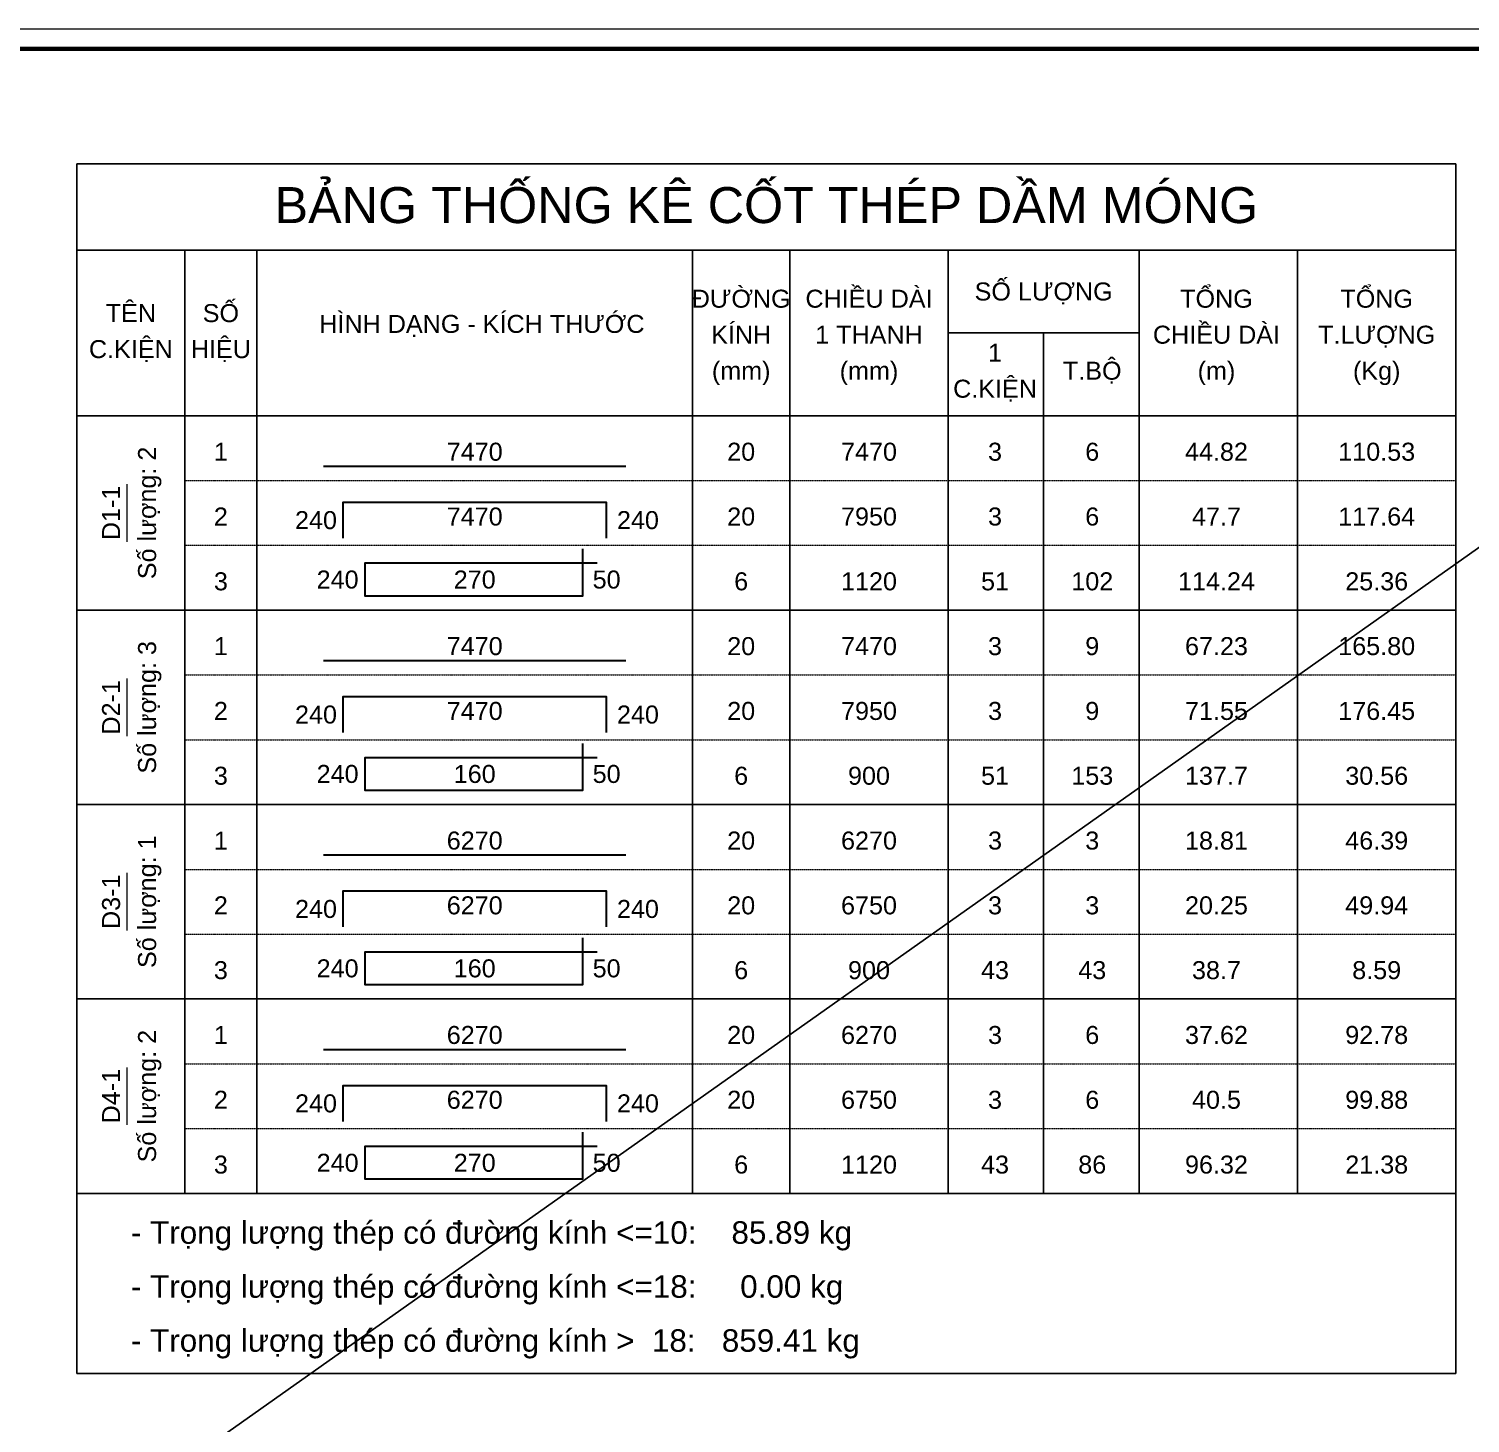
# Model space of a CAD drawing. Header units: millimetres. Extents: x -211129 to 461116, y -574633 to 115.
# Drawn here: x 336757 to 346764, y -541373 to -531691 of the extents above; entities that cross this region are included whole.
import ezdxf
from ezdxf.enums import TextEntityAlignment as Align

# ---------------------------------------------------------------- set-up
doc = ezdxf.new("R2010")
doc.units = ezdxf.units.MM
doc.header["$MEASUREMENT"] = 0
doc.linetypes.add('HIDDEN', pattern=[0.375, 0.25, -0.125])
doc.layers.get('Defpoints').update_dxf_attribs({"color": 1})
doc.layers.add('KCS_Plotter', color=11, linetype='Continuous', plot=False)
for name, color, linetype, lineweight in [('Khungten_LCDI', 7, 'Continuous', 5), ('LC MANH DUT', 35, 'HIDDEN', 5), ('LC Net dam 1', 30, 'Continuous', 30), ('LC Net thay', 63, 'Continuous', 25), ('LC Text1', 3, 'Continuous', 20)]:
    doc.layers.add(name, color=color, linetype=linetype, lineweight=lineweight)
doc.styles.add('Hoa', font='micross.ttf')
doc.styles.add('Khungten', font='VHAVAN.TTF', dxfattribs={"width": 0.9, "height": 5000})
doc.styles.add('LC 1', font='VHAVANB.TTF')
doc.styles.add('Thuong', font='micross.ttf')
doc.styles.add('Title', font='VHBLACK.TTF', dxfattribs={"width": 0.8})

# ---------------------------------------------------------------- blocks, each defined once
blk = doc.blocks.new('lcdi fix')
at = {"layer": 'Defpoints', "lineweight": 0}
blk.add_lwpolyline([(-1200, -14850), (-1200, 14850), (40800, 14850), (40800, -14850)], close=True, dxfattribs=at)
at = {"layer": 'Khungten_LCDI', "color": 5, "lineweight": 60}
blk.add_lwpolyline([(0, -14650), (0, 14650), (40600, 14650), (40600, -14650)], close=True, dxfattribs=at)
at = {"color": 7, "style": 'Khungten', "width": 0.8}
for tag, p in [('REVISION', (39499, -10746)), ('NGAYHT', (39546, -11609))]:
    blk.add_attdef(tag, text='', height=200, dxfattribs=at).set_placement(p, align=Align.CENTER)
at = {"layer": 'LC Text1', "color": 3, "style": 'LC 1', "width": 1.834006}
for tag, p, p2 in [('TENBANVE1', (36913, -8886), (40339, -8886)), ('TENBANVE2', (36913, -9562), (40339, -9562))]:
    blk.add_attdef(tag, text='', height=250, dxfattribs=at).set_placement(p, p2, align=Align.FIT)
at = {"layer": 'LC Text1', "style": 'Title', "width": 0.7}
blk.add_attdef('SOBANVE', text='', height=250, dxfattribs=at).set_placement((39562, -13896), align=Align.CENTER)

msp = doc.modelspace()

# ---------------------------------------------------------------- linework, layer by layer
at = {"layer": 'KCS_Plotter', "ltscale": 250}
msp.add_line((322516.3, -552481.2), (351916.3, -531691.2), dxfattribs=at)
at = {"layer": 'LC MANH DUT'}
for p, q in [((337840.2, -534827.7), (346665.2, -534827.7)), ((337840.2, -535277.7), (346665.2, -535277.7)), ((337840.2, -535727.7), (346665.2, -535727.7)), ((337840.2, -536177.7), (346665.2, -536177.7)), ((337840.2, -536627.7), (346665.2, -536627.7)), ((337840.2, -537077.7), (346665.2, -537077.7)), ((337840.2, -537527.7), (346665.2, -537527.7)), ((337840.2, -537977.7), (346665.2, -537977.7)), ((337840.2, -538427.7), (346665.2, -538427.7)), ((337840.2, -538877.7), (346665.2, -538877.7)), ((337840.2, -539327.7), (346665.2, -539327.7)), ((337840.2, -539777.7), (346665.2, -539777.7))]:
    msp.add_line(p, q, dxfattribs=at)
at = {"layer": 'LC Net dam 1'}
for points in [[(338802.7, -534727.7), (340902.7, -534727.7)], [(338940.2, -535227.7), (338940.2, -534977.7), (340765.2, -534977.7), (340765.2, -535227.7)], [(340702.7, -535402.7), (339090.2, -535402.7), (339090.2, -535627.7), (340602.7, -535627.7), (340602.7, -535302.7)], [(338802.7, -536077.7), (340902.7, -536077.7)], [(338940.2, -536577.7), (338940.2, -536327.7), (340765.2, -536327.7), (340765.2, -536577.7)], [(340702.7, -536752.7), (339090.2, -536752.7), (339090.2, -536977.7), (340602.7, -536977.7), (340602.7, -536652.7)], [(338802.7, -537427.7), (340902.7, -537427.7)], [(338940.2, -537927.7), (338940.2, -537677.7), (340765.2, -537677.7), (340765.2, -537927.7)], [(340702.7, -538102.7), (339090.2, -538102.7), (339090.2, -538327.7), (340602.7, -538327.7), (340602.7, -538002.7)], [(338802.7, -538777.7), (340902.7, -538777.7)], [(338940.2, -539277.7), (338940.2, -539027.7), (340765.2, -539027.7), (340765.2, -539277.7)], [(340702.7, -539452.7), (339090.2, -539452.7), (339090.2, -539677.7), (340602.7, -539677.7), (340602.7, -539352.7)]]:
    msp.add_lwpolyline(points, dxfattribs=at)
at = {"layer": 'LC Net thay'}
for p, q in [((337090.2, -532627.7), (346665.2, -532627.7)), ((337090.2, -532627.7), (337090.2, -541027.7)), ((346665.2, -532627.7), (346665.2, -541027.7)), ((337090.2, -533227.7), (346665.2, -533227.7)), ((337840.2, -533227.7), (337840.2, -539777.7)), ((338340.2, -533227.7), (338340.2, -539777.7)), ((341365.2, -533227.7), (341365.2, -539777.7)), ((342040.2, -533227.7), (342040.2, -539777.7)), ((343140.2, -533227.7), (343140.2, -539777.7)), ((344465.2, -533227.7), (344465.2, -539777.7)), ((345565.2, -533227.7), (345565.2, -539777.7)), ((343140.2, -533802.7), (344465.2, -533802.7)), ((343802.7, -533802.7), (343802.7, -539777.7)), ((337090.2, -534377.7), (346665.2, -534377.7)), ((337090.2, -535727.7), (346665.2, -535727.7)), ((337090.2, -537077.7), (346665.2, -537077.7)), ((337090.2, -538427.7), (346665.2, -538427.7)), ((337090.2, -539777.7), (346665.2, -539777.7)), ((337090.2, -539777.7), (346665.2, -539777.7)), ((337090.2, -541027.7), (346665.2, -541027.7))]:
    msp.add_line(p, q, dxfattribs=at)
at = {"layer": 'LC Text1'}
for p, q in [((337440.2, -535252.7), (337440.2, -534852.7)), ((337440.2, -536602.7), (337440.2, -536202.7)), ((337440.2, -537952.7), (337440.2, -537552.7)), ((337440.2, -539302.7), (337440.2, -538902.7))]:
    msp.add_line(p, q, dxfattribs=at)

# ---------------------------------------------------------------- block references
at = {"layer": 'LC Net thay', "xscale": 0.7, "yscale": 0.7, "zscale": 0.7}
msp.add_blockref('lcdi fix', (323356.3, -542086.2), dxfattribs=at)

# ---------------------------------------------------------------- texts
at = {"layer": 'LC Text1', "color": 4, "style": 'Hoa'}
msp.add_text('BẢNG THỐNG KÊ CỐT THÉP DẦM MÓNG', height=250, dxfattribs=at).set_placement((341877.7, -533040.2), align=Align.CENTER)
at = {"layer": 'LC Text1'}
for s, style, p in [('ĐƯỜNG', 'Hoa', (341702.7, -533627.7)), ('CHIỀU DÀI', 'Hoa', (342590.2, -533627.7)), ('SỐ LƯỢNG', 'Hoa', (343802.7, -533577.7)), ('TỔNG', 'Hoa', (345002.7, -533627.7)), ('TỔNG', 'Hoa', (346115.2, -533627.7)), ('TÊN', 'Hoa', (337465.2, -533727.7)), ('SỐ', 'Hoa', (338090.2, -533727.7)), ('HÌNH DẠNG - KÍCH THƯỚC', 'Hoa', (339902.7, -533802.7)), ('KÍNH', 'Hoa', (341702.7, -533877.7)), ('1 THANH', 'Hoa', (342590.2, -533877.7)), ('CHIỀU DÀI', 'Hoa', (345002.7, -533877.7)), ('T.LƯỢNG', 'Hoa', (346115.2, -533877.7)), ('C.KIỆN', 'Hoa', (337465.2, -533977.7)), ('HIỆU', 'Hoa', (338090.2, -533977.7)), ('1', 'Hoa', (343465.2, -534002.7)), ('T.BỘ', 'Hoa', (344140.2, -534127.7)), ('(mm)', 'Thuong', (341702.7, -534127.7)), ('(mm)', 'Thuong', (342590.2, -534127.7)), ('(m)', 'Thuong', (345002.7, -534127.7)), ('(Kg)', 'Thuong', (346115.2, -534127.7)), ('C.KIỆN', 'Hoa', (343465.2, -534252.7))]:
    msp.add_text(s, height=125, dxfattribs=dict(at, style=style)).set_placement(p, align=Align.CENTER)
at = {"layer": 'LC Text1', "style": 'Hoa'}
for s, p in [('1', (338090.2, -534727.7)), ('7470', (339852.7, -534727.7)), ('20', (341702.7, -534727.7)), ('7470', (342590.2, -534727.7)), ('3', (343465.2, -534727.7)), ('6', (344140.2, -534727.7)), ('44.82', (345002.7, -534727.7)), ('110.53', (346115.2, -534727.7)), ('2', (338090.2, -535177.7)), ('7470', (339852.7, -535177.7)), ('20', (341702.7, -535177.7)), ('3', (338090.2, -535627.7)), ('270', (339852.7, -535615.2)), ('6', (341702.7, -535627.7)), ('1', (338090.2, -536077.7)), ('7470', (339852.7, -536077.7)), ('20', (341702.7, -536077.7)), ('7470', (342590.2, -536077.7)), ('3', (343465.2, -536077.7)), ('9', (344140.2, -536077.7)), ('67.23', (345002.7, -536077.7)), ('165.80', (346115.2, -536077.7)), ('2', (338090.2, -536527.7)), ('7470', (339852.7, -536527.7)), ('20', (341702.7, -536527.7)), ('3', (338090.2, -536977.7)), ('160', (339852.7, -536965.2)), ('6', (341702.7, -536977.7)), ('1', (338090.2, -537427.7)), ('6270', (339852.7, -537427.7)), ('20', (341702.7, -537427.7)), ('6270', (342590.2, -537427.7)), ('3', (343465.2, -537427.7)), ('3', (344140.2, -537427.7)), ('18.81', (345002.7, -537427.7)), ('46.39', (346115.2, -537427.7)), ('2', (338090.2, -537877.7)), ('6270', (339852.7, -537877.7)), ('20', (341702.7, -537877.7)), ('3', (338090.2, -538327.7)), ('160', (339852.7, -538315.2)), ('6', (341702.7, -538327.7)), ('1', (338090.2, -538777.7)), ('6270', (339852.7, -538777.7)), ('20', (341702.7, -538777.7)), ('6270', (342590.2, -538777.7)), ('3', (343465.2, -538777.7)), ('6', (344140.2, -538777.7)), ('37.62', (345002.7, -538777.7)), ('92.78', (346115.2, -538777.7)), ('2', (338090.2, -539227.7)), ('6270', (339852.7, -539227.7)), ('20', (341702.7, -539227.7)), ('3', (338090.2, -539677.7)), ('270', (339852.7, -539665.2)), ('6', (341702.7, -539677.7))]:
    msp.add_text(s, height=125, dxfattribs=at).set_placement(p, align=Align.BOTTOM_CENTER)
for s, p in [('Số lượng: 2', (337640.2, -535052.7)), ('D1-1', (337390.2, -535052.7)), ('Số lượng: 3', (337640.2, -536402.7)), ('D2-1', (337390.2, -536402.7)), ('Số lượng: 1', (337640.2, -537752.7)), ('D3-1', (337390.2, -537752.7)), ('Số lượng: 2', (337640.2, -539102.7)), ('D4-1', (337390.2, -539102.7))]:
    msp.add_text(s, height=125, rotation=90.00021, dxfattribs=at).set_placement(p, align=Align.CENTER)
for p in [(338896.4, -535202.7), (339046.4, -535615.2), (338896.4, -536552.7), (339046.4, -536965.2), (338896.4, -537902.7), (339046.4, -538315.2), (338896.4, -539252.7), (339046.4, -539665.2)]:
    msp.add_text('240', height=125, dxfattribs=at).set_placement(p, align=Align.BOTTOM_RIGHT)
for s, p in [('240', (340840.2, -535202.7)), ('50', (340671.4, -535615.2)), ('240', (340840.2, -536552.7)), ('50', (340671.4, -536965.2)), ('240', (340840.2, -537902.7)), ('50', (340671.4, -538315.2)), ('240', (340840.2, -539252.7)), ('50', (340671.4, -539665.2))]:
    msp.add_text(s, height=125, dxfattribs=at).set_placement(p, align=Align.BOTTOM_LEFT)
at = {"layer": 'LC Text1', "color": 7, "style": 'Hoa'}
for s, p in [('7950', (342590.2, -535177.7)), ('3', (343465.2, -535177.7)), ('6', (344140.2, -535177.7)), ('47.7', (345002.7, -535177.7)), ('117.64', (346115.2, -535177.7)), ('1120', (342590.2, -535627.7)), ('51', (343465.2, -535627.7)), ('102', (344140.2, -535627.7)), ('114.24', (345002.7, -535627.7)), ('25.36', (346115.2, -535627.7)), ('7950', (342590.2, -536527.7)), ('3', (343465.2, -536527.7)), ('9', (344140.2, -536527.7)), ('71.55', (345002.7, -536527.7)), ('176.45', (346115.2, -536527.7)), ('900', (342590.2, -536977.7)), ('51', (343465.2, -536977.7)), ('153', (344140.2, -536977.7)), ('137.7', (345002.7, -536977.7)), ('30.56', (346115.2, -536977.7)), ('6750', (342590.2, -537877.7)), ('3', (343465.2, -537877.7)), ('3', (344140.2, -537877.7)), ('20.25', (345002.7, -537877.7)), ('49.94', (346115.2, -537877.7)), ('900', (342590.2, -538327.7)), ('43', (343465.2, -538327.7)), ('43', (344140.2, -538327.7)), ('38.7', (345002.7, -538327.7)), ('8.59', (346115.2, -538327.7)), ('6750', (342590.2, -539227.7)), ('3', (343465.2, -539227.7)), ('6', (344140.2, -539227.7)), ('40.5', (345002.7, -539227.7)), ('99.88', (346115.2, -539227.7)), ('1120', (342590.2, -539677.7)), ('43', (343465.2, -539677.7)), ('86', (344140.2, -539677.7)), ('96.32', (345002.7, -539677.7)), ('21.38', (346115.2, -539677.7))]:
    msp.add_text(s, height=125, dxfattribs=at).set_placement(p, align=Align.BOTTOM_CENTER)
at = {"layer": 'LC Text1', "style": 'Hoa'}
for s, p in [('- Trọng lượng thép có đường kính <=10:    85.89 kg', (337465.2, -540127.7)), ('- Trọng lượng thép có đường kính <=18:     0.00 kg', (337465.2, -540502.7)), ('- Trọng lượng thép có đường kính >  18:   859.41 kg', (337465.2, -540877.7))]:
    msp.add_text(s, height=156.25, dxfattribs=at).set_placement(p)

doc.saveas('drawing.dxf')
